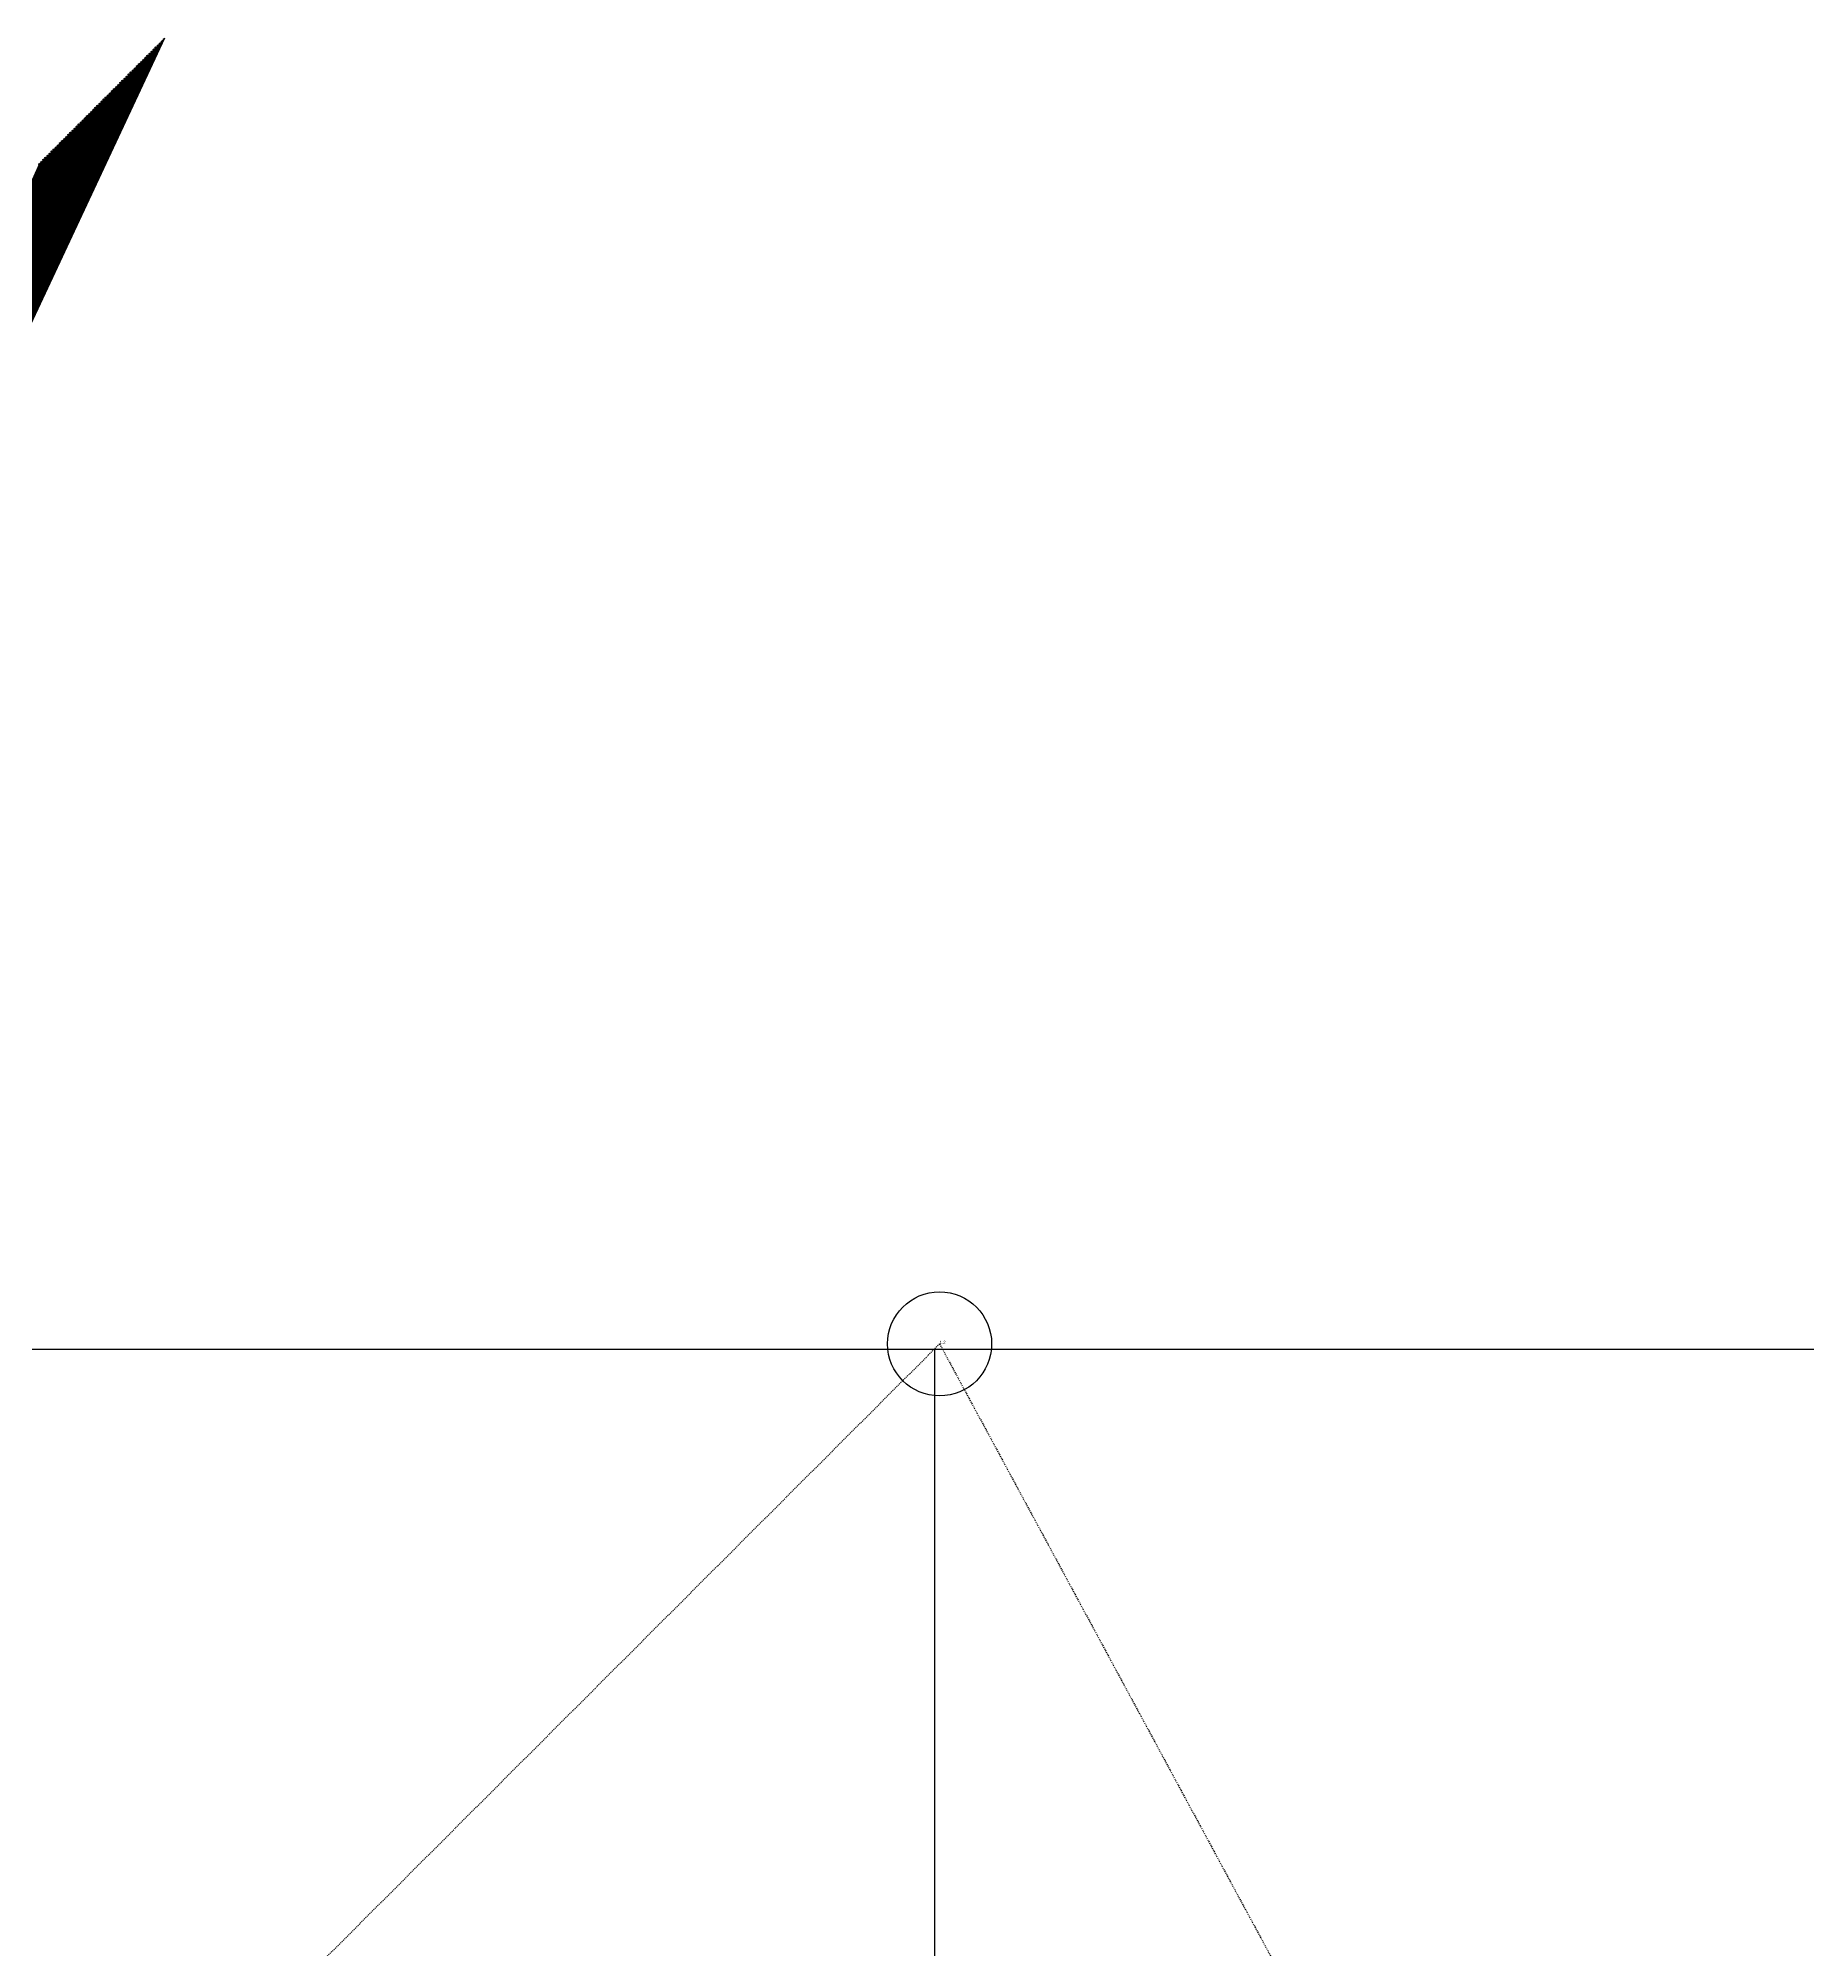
# Model space of a CAD drawing. Header units: millimetres. Extents: x -753 to 2000, y -1420 to 1087.
# Drawn here: x 380 to 947, y 474 to 1087 of the extents above; entities that cross this region are included whole.
import ezdxf

# ---------------------------------------------------------------- set-up
doc = ezdxf.new("R2010")
doc.units = ezdxf.units.MM
doc.linetypes.add('DASH', pattern=[0.6, 0.3, -0.3])

msp = doc.modelspace()

# ---------------------------------------------------------------- linework, layer by layer
at = {"layer": 'Green', "color": 3}
for points in [[(420, 1086.67), (-753.33, -1420)], [(419.33, 1086), (-752.67, -1419.33)], [(418.67, 1085.33), (-752, -1418.67)], [(418, 1084.67), (-751.33, -1418)], [(417.33, 1084), (-750.67, -1417.33)], [(416.67, 1083.33), (-750, -1416.67)], [(416, 1082.67), (-749.33, -1416)], [(415.33, 1082), (-748.67, -1415.33)], [(414.67, 1081.33), (-748, -1414.67)], [(414, 1080.67), (-747.33, -1414)], [(413.33, 1080), (-746.67, -1413.33)], [(412.67, 1079.33), (-746, -1412.67)], [(412, 1078.67), (-745.33, -1412)], [(411.33, 1078), (-744.67, -1411.33)], [(410.67, 1077.33), (-744, -1410.67)], [(410, 1076.67), (-743.33, -1410)], [(409.33, 1076), (-742.67, -1409.33)], [(408.67, 1075.33), (-742, -1408.67)], [(408, 1074.67), (-741.33, -1408)], [(407.33, 1074), (-740.67, -1407.33)], [(406.67, 1073.33), (-740, -1406.67)], [(406, 1072.67), (-739.33, -1406)], [(405.33, 1072), (-738.67, -1405.33)], [(404.67, 1071.33), (-738, -1404.67)], [(404, 1070.67), (-737.33, -1404)], [(403.33, 1070), (-736.67, -1403.33)], [(402.67, 1069.33), (-736, -1402.67)], [(402, 1068.67), (-735.33, -1402)], [(401.33, 1068), (-734.67, -1401.33)], [(400.67, 1067.33), (-734, -1400.67)], [(400, 1066.67), (-733.33, -1400)], [(399.33, 1066), (-732.67, -1399.33)], [(398.67, 1065.33), (-732, -1398.67)], [(398, 1064.67), (-731.33, -1398)], [(397.33, 1064), (-730.67, -1397.33)], [(396.67, 1063.33), (-730, -1396.67)], [(396, 1062.67), (-729.33, -1396)], [(395.33, 1062), (-728.67, -1395.33)], [(394.67, 1061.33), (-728, -1394.67)], [(394, 1060.67), (-727.33, -1394)], [(393.33, 1060), (-726.67, -1393.33)], [(392.67, 1059.33), (-726, -1392.67)], [(392, 1058.67), (-725.33, -1392)], [(391.33, 1058), (-724.67, -1391.33)], [(390.67, 1057.33), (-724, -1390.67)], [(390, 1056.67), (-723.33, -1390)], [(389.33, 1056), (-722.67, -1389.33)], [(388.67, 1055.33), (-722, -1388.67)], [(388, 1054.67), (-721.33, -1388)], [(387.33, 1054), (-720.67, -1387.33)], [(386.67, 1053.33), (-720, -1386.67)], [(386, 1052.67), (-719.33, -1386)], [(385.33, 1052), (-718.67, -1385.33)], [(384.67, 1051.33), (-718, -1384.67)], [(384, 1050.67), (-717.33, -1384)], [(383.33, 1050), (-716.67, -1383.33)], [(382.67, 1049.33), (-716, -1382.67)], [(382, 1048.67), (-715.33, -1382)], [(381.33, 1048), (-714.67, -1381.33)], [(380.67, 1047.33), (-714, -1380.67)], [(380, 1046.67), (-713.33, -1380)]]:
    msp.add_lwpolyline(points, dxfattribs=at)
for p in [(417.67, 1084.33), (418.33, 1085), (419, 1085.67), (419.67, 1086.33), (411.67, 1078.33), (412.33, 1079), (413, 1079.67), (413.67, 1080.33), (414.33, 1081), (415, 1081.67), (415.67, 1082.33), (416.33, 1083), (417, 1083.67), (405.67, 1072.33), (406.33, 1073), (407, 1073.67), (407.67, 1074.33), (408.33, 1075), (409, 1075.67), (409.67, 1076.33), (410.33, 1077), (411, 1077.67), (399.67, 1066.33), (400.33, 1067), (401, 1067.67), (401.67, 1068.33), (402.33, 1069), (403, 1069.67), (403.67, 1070.33), (404.33, 1071), (405, 1071.67), (393, 1059.67), (393.67, 1060.33), (394.33, 1061), (395, 1061.67), (395.67, 1062.33), (396.33, 1063), (397, 1063.67), (397.67, 1064.33), (398.33, 1065), (399, 1065.67), (387, 1053.67), (387.67, 1054.33), (388.33, 1055), (389, 1055.67), (389.67, 1056.33), (390.33, 1057), (391, 1057.67), (391.67, 1058.33), (392.33, 1059), (381, 1047.67), (381.67, 1048.33), (382.33, 1049), (383, 1049.67), (383.67, 1050.33), (384.33, 1051), (385, 1051.67), (385.67, 1052.33), (386.33, 1053), (379.67, 1046.33), (380.33, 1047)]:
    msp.add_point(p, dxfattribs=at)
at = {"layer": 'Grid', "color": 255}
for p, q in [((-666.67, 666.67), (2000, 666.67)), ((666.67, 666.67), (666.67, -666.67))]:
    msp.add_line(p, q, dxfattribs=at)
at = {"layer": 'LGray', "color": 255, "linetype": 'DASH'}
for q in [(0, 0), (902.33, 235.67)]:
    msp.add_line((668.33, 668.33), q, dxfattribs=at)
at = {"layer": 'Shots', "color": 1}
msp.add_circle((668.33, 668.33), 16.67, dxfattribs=at)
msp.add_circle((668.33, 668.33), 16.67, dxfattribs=at)

# ---------------------------------------------------------------- texts
at = {"layer": 'Label'}
msp.add_text('1.2', height=1, dxfattribs=at).set_placement((668.33, 668.33))

doc.saveas('drawing.dxf')
